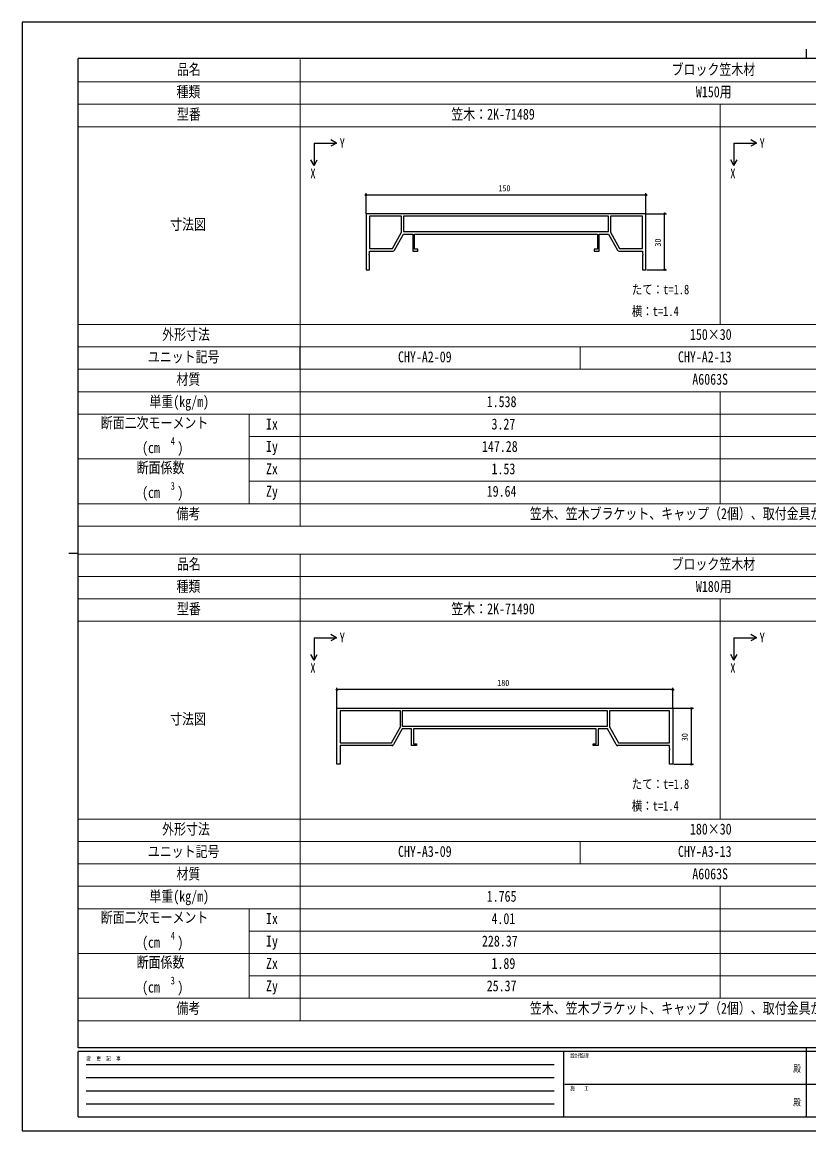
# Model space of a CAD drawing. Units: millimetres on the paper. Extents: x -420 to 420, y -297 to 297.
# Drawn here: x -420 to 1, y -297 to 297 of the extents above; entities that cross this region are included whole.
import ezdxf
from ezdxf.enums import TextEntityAlignment as Align

# ---------------------------------------------------------------- set-up
doc = ezdxf.new("R2010")
doc.units = ezdxf.units.MM
doc.header["$PDMODE"] = 32
doc.header["$PDSIZE"] = 0.5
doc.layers.add('0-1_TABLE1', color=7, linetype='Continuous', lineweight=18)
for name, color, linetype in [('0-2_USER1', 3, 'Continuous'), ('0-3_YKK_11', 7, 'Continuous'), ('0-5_YKK_D', 6, 'Continuous'), ('0-6_YKK_ZWAK', 7, 'Continuous')]:
    doc.layers.add(name, color=color, linetype=linetype)
doc.styles.add('ＭＳ ゴシック', font='')
doc.styles.get('ＭＳ ゴシック').set_extended_font_data('MS Gothic')

msp = doc.modelspace()

# ---------------------------------------------------------------- linework, layer by layer
at = {"layer": '0-1_TABLE1'}
for p, q in [((-271.498, 277), (-271.498, 27)), ((-390.498, 265), (178.502, 265)), ((-390.498, 253), (178.502, 253)), ((-46.498, 253), (-46.498, 135)), ((-390.498, 241), (178.502, 241)), ((-390.498, 135), (178.502, 135)), ((-390.498, 123), (178.502, 123)), ((-121.498, 123), (-121.498, 111)), ((-390.498, 111), (178.502, 111)), ((-390.498, 99), (178.502, 99)), ((-46.498, 99), (-46.498, 39)), ((-390.498, 87), (178.502, 87)), ((-298.831, 87), (-298.831, 39)), ((-298.831, 75), (178.502, 75)), ((-390.498, 63), (178.502, 63)), ((-298.831, 51), (178.502, 51)), ((-390.498, 39), (178.502, 39)), ((-390.498, 27), (178.502, 27)), ((-390.498, 12), (178.502, 12)), ((-271.498, 12), (-271.498, -238)), ((-390.498, 0), (178.502, 0)), ((-390.498, -12), (178.502, -12)), ((-46.498, -12), (-46.498, -130)), ((-390.498, -24), (178.502, -24)), ((-390.498, -130), (178.502, -130)), ((-390.498, -142), (178.502, -142)), ((-121.498, -142), (-121.498, -154)), ((-390.498, -154), (178.502, -154)), ((-390.498, -166), (178.502, -166)), ((-46.498, -166), (-46.498, -226)), ((-390.498, -178), (178.502, -178)), ((-298.831, -178), (-298.831, -226)), ((-298.831, -190), (178.502, -190)), ((-390.498, -202), (178.502, -202)), ((-298.831, -214), (178.502, -214)), ((-390.498, -226), (178.502, -226)), ((-390.498, -238), (178.502, -238))]:
    msp.add_line(p, q, dxfattribs=at)
at = {"layer": '0-2_USER1'}
for p, q in [((-264.118, 232.226), (-252.118, 232.226)), ((-264.118, 232.226), (-264.118, 220.226)), ((-252.118, 232.226), (-255.118, 233.959)), ((-252.118, 232.226), (-255.118, 230.494)), ((-39.118, 232.226), (-27.118, 232.226)), ((-39.118, 232.226), (-39.118, 220.226)), ((-27.118, 232.226), (-30.118, 233.959)), ((-27.118, 232.226), (-30.118, 230.494)), ((-264.118, 220.226), (-265.85, 223.226)), ((-264.118, 220.226), (-262.386, 223.226)), ((-39.118, 220.226), (-40.85, 223.226)), ((-39.118, 220.226), (-37.386, 223.226)), ((-264.118, -32.774), (-252.118, -32.774)), ((-264.118, -32.774), (-264.118, -44.774)), ((-252.118, -32.774), (-255.118, -31.041)), ((-252.118, -32.774), (-255.118, -34.506)), ((-39.118, -32.774), (-27.118, -32.774)), ((-39.118, -32.774), (-39.118, -44.774)), ((-27.118, -32.774), (-30.118, -31.041)), ((-27.118, -32.774), (-30.118, -34.506)), ((-264.118, -44.774), (-265.85, -41.774)), ((-264.118, -44.774), (-262.386, -41.774)), ((-39.118, -44.774), (-40.85, -41.774)), ((-39.118, -44.774), (-37.386, -41.774))]:
    msp.add_line(p, q, dxfattribs=at)
at = {"layer": '0-3_YKK_11'}
msp.add_line((-271.498, 111), (-271.498, 123), dxfattribs=at)
for points in [[(-86.249, 194.394), (-236.249, 194.394), (-236.249, 164.394), (-234.449, 164.394), (-234.449, 171.936), (-234.569, 172.119), (-234.569, 172.669), (-234.449, 172.853), (-234.449, 174.394), (-221.838, 174.394)], [(-100.661, 174.394), (-88.049, 174.394), (-88.049, 172.853), (-87.929, 172.669), (-87.929, 172.119), (-88.049, 171.936), (-88.049, 164.394), (-86.249, 164.394), (-86.249, 194.394)], [(-220.964, 174.909), (-216.249, 183.394), (-211.249, 183.394), (-211.249, 174.394), (-208.549, 174.394), (-208.549, 175.394), (-210.249, 175.394), (-210.249, 183.394), (-112.249, 183.394), (-112.249, 175.394), (-113.949, 175.394), (-113.949, 174.394), (-111.249, 174.394), (-111.249, 183.394), (-106.249, 183.394), (-101.535, 174.909)], [(-251.867, -70.606), (-71.867, -70.606), (-71.867, -100.606), (-73.667, -100.606), (-73.667, -93.064), (-73.547, -92.881), (-73.547, -92.331), (-73.667, -92.147), (-73.667, -90.606), (-101.278, -90.606)], [(-222.455, -90.606), (-250.067, -90.606), (-250.067, -92.147), (-250.187, -92.331), (-250.187, -92.881), (-250.067, -93.064), (-250.067, -100.606), (-251.867, -100.606), (-251.867, -70.606)], [(-102.152, -90.091), (-106.867, -81.606), (-111.867, -81.606), (-111.867, -90.606), (-114.567, -90.606), (-114.567, -89.606), (-112.867, -89.606), (-112.867, -81.606), (-210.867, -81.606), (-210.867, -89.606), (-209.167, -89.606), (-209.167, -90.606), (-211.867, -90.606), (-211.867, -81.606), (-216.867, -81.606), (-221.581, -90.091)]]:
    msp.add_lwpolyline(points, dxfattribs=at)
for points in [[(-234.449, 192.994), (-234.449, 175.794), (-222.073, 175.794), (-217.249, 184.477), (-217.249, 192.994)], [(-106.249, 192.994), (-216.249, 192.994), (-216.249, 184.794), (-106.249, 184.794)], [(-88.049, 175.794), (-88.049, 192.994), (-105.249, 192.994), (-105.249, 184.477), (-100.426, 175.794)], [(-217.867, -72.006), (-250.067, -72.006), (-250.067, -89.206), (-222.69, -89.206), (-217.867, -80.523)], [(-106.867, -72.006), (-216.867, -72.006), (-216.867, -80.206), (-106.867, -80.206)], [(-73.667, -72.006), (-105.867, -72.006), (-105.867, -80.523), (-101.043, -89.206), (-73.667, -89.206)]]:
    msp.add_lwpolyline(points, close=True, dxfattribs=at)
for centre, start, end in [((-221.838, 175.394), 270, 330.94541), ((-100.661, 175.394), 209.0546, 270), ((-222.455, -89.606), 270, 330.94541), ((-101.278, -89.606), 209.0546, 270)]:
    msp.add_arc(centre, 1, start, end, dxfattribs=at)
at = {"layer": '0-5_YKK_D'}
for p, q in [((-236.249, 194.394), (-236.249, 205.394)), ((-86.249, 204.394), (-236.249, 204.394)), ((-86.249, 194.394), (-86.249, 205.394)), ((-86.249, 194.394), (-75.249, 194.394)), ((-76.249, 164.394), (-76.249, 194.394)), ((-85.749, 164.394), (-75.249, 164.394)), ((-251.867, -70.606), (-251.867, -59.606)), ((-71.867, -60.606), (-251.867, -60.606)), ((-71.867, -70.606), (-71.867, -59.606)), ((-71.867, -70.606), (-60.867, -70.606)), ((-61.867, -100.606), (-61.867, -70.606)), ((-71.367, -100.606), (-60.867, -100.606))]:
    msp.add_line(p, q, dxfattribs=at)
for centre in [(-236.249, 204.394), (-86.249, 204.394), (-76.249, 194.394), (-76.249, 164.394), (-251.867, -60.606), (-71.867, -60.606), (-61.867, -70.606), (-61.867, -100.606)]:
    msp.add_circle(centre, 0.425, dxfattribs=at)
at = {"layer": '0-6_YKK_ZWAK'}
for p, q in [((-0.498, 282.5), (-0.498, 277.5)), ((389.502, 277.5), (-390.498, 277.5)), ((-390.498, -252.5), (-390.498, 277.5)), ((-395.498, 12.5), (-390.498, 12.5)), ((389.502, -252.5), (-390.498, -252.5)), ((-130.498, -254.5), (-390.498, -254.5)), ((-390.498, -289.5), (-390.498, -254.5)), ((-130.498, -254.5), (-130.498, -289.5)), ((-0.498, -254.5), (-130.498, -254.5)), ((-0.498, -252.5), (-0.498, -289.5)), ((129.502, -254.5), (-0.498, -254.5)), ((-386.248, -261.5), (-135.498, -261.5)), ((-386.248, -268.5), (-135.498, -268.5)), ((-129.748, -272), (-0.498, -272)), ((-0.498, -272), (129.502, -272)), ((-386.248, -275.5), (-135.498, -275.5)), ((-386.248, -282.5), (-135.498, -282.5)), ((-390.498, -289.5), (-130.498, -289.5)), ((-130.498, -289.5), (-0.498, -289.5)), ((-0.498, -289.5), (129.502, -289.5))]:
    msp.add_line(p, q, dxfattribs=at)
msp.add_lwpolyline([(-420.5, -297), (420.5, -297), (420.5, 297), (-420.5, 297)], close=True, dxfattribs=at)
msp.add_point((-0.498, -289.5), dxfattribs=at)

# ---------------------------------------------------------------- texts
at = {"layer": '0-1_TABLE1', "style": 'ＭＳ ゴシック', "width": 0.8}
for s, height, p in [('品名', 5.865, (-337.611, 267)), ('ブロック笠木材', 5.865, (-72.525, 267)), ('種類', 5.865, (-337.825, 255)), ('W150用', 5.865, (-59.511, 255)), ('型番', 5.865, (-337.575, 243)), ('笠木：2K-71489', 5.865, (-190.571, 243)), ('寸法図', 5.865, (-341.201, 184)), ('たて：t=1.8', 5.132, (-93.855, 149.684)), ('横：t=1.4', 5.132, (-93.855, 138.017)), ('外形寸法', 5.865, (-345.505, 125)), ('150×30', 5.865, (-62.711, 125)), ('ユニット記号', 5.865, (-353.185, 113)), ('CHY-A2-09', 5.865, (-219.111, 113)), ('CHY-A2-13', 5.865, (-69.111, 113)), ('材質', 5.865, (-337.825, 101)), ('A6063S', 5.865, (-61.431, 101)), ('単重(㎏/m)', 5.865, (-352.331, 89)), ('1.538', 5.865, (-171.585, 89)), ('断面二次モーメント', 5.865, (-378.371, 77.667)), ('Ix', 5.865, (-289.858, 77)), ('3.27', 5.865, (-169.025, 77)), ('(cm', 5.865, (-356.27, 64.333)), ('4', 4.106, (-340.91, 69.267)), (')', 5.865, (-337.326, 64.333)), ('Iy', 5.865, (-289.858, 65)), ('147.28', 5.865, (-174.145, 65)), ('断面係数', 5.865, (-359.171, 53.667)), ('Zx', 5.865, (-289.858, 53)), ('1.53', 5.865, (-169.025, 53)), ('(cm', 5.865, (-356.27, 40.333)), ('3', 4.106, (-340.91, 45.267)), (')', 5.865, (-337.326, 40.333)), ('Zy', 5.865, (-289.858, 41)), ('19.64', 5.865, (-171.585, 41)), ('備考', 5.865, (-337.825, 29)), ('笠木、笠木ブラケット、キャップ（2個）、取付金具が同梱', 5.865, (-148.471, 29)), ('品名', 5.865, (-337.611, 2)), ('ブロック笠木材', 5.865, (-72.525, 2)), ('種類', 5.865, (-337.825, -10)), ('W180用', 5.865, (-59.511, -10)), ('型番', 5.865, (-337.575, -22)), ('笠木：2K-71490', 5.865, (-190.571, -22)), ('寸法図', 5.865, (-341.201, -81)), ('たて：t=1.8', 5.132, (-93.855, -115.316)), ('横：t=1.4', 5.132, (-93.855, -126.983)), ('外形寸法', 5.865, (-345.505, -140)), ('180×30', 5.865, (-62.711, -140)), ('ユニット記号', 5.865, (-353.185, -152)), ('CHY-A3-09', 5.865, (-219.111, -152)), ('CHY-A3-13', 5.865, (-69.111, -152)), ('材質', 5.865, (-337.825, -164)), ('A6063S', 5.865, (-61.431, -164)), ('単重(㎏/m)', 5.865, (-352.331, -176)), ('1.765', 5.865, (-171.585, -176)), ('断面二次モーメント', 5.865, (-378.371, -187.333)), ('Ix', 5.865, (-289.858, -188)), ('4.01', 5.865, (-169.025, -188)), ('(cm', 5.865, (-356.27, -200.667)), ('4', 4.106, (-340.91, -195.733)), (')', 5.865, (-337.326, -200.667)), ('Iy', 5.865, (-289.858, -200)), ('228.37', 5.865, (-174.145, -200)), ('断面係数', 5.865, (-359.171, -211.333)), ('Zx', 5.865, (-289.858, -212)), ('1.89', 5.865, (-169.025, -212)), ('(cm', 5.865, (-356.27, -224.667)), ('3', 4.106, (-340.91, -219.733)), (')', 5.865, (-337.326, -224.667)), ('Zy', 5.865, (-289.858, -224)), ('25.37', 5.865, (-171.585, -224)), ('備考', 5.865, (-337.825, -236)), ('笠木、笠木ブラケット、キャップ（2個）、取付金具が同梱', 5.865, (-148.471, -236))]:
    msp.add_text(s, height=height, dxfattribs=at).set_placement(p, align=Align.BOTTOM_LEFT)
at = {"layer": '0-2_USER1', "style": 'ＭＳ ゴシック', "width": 0.8}
for s, p in [('Y', (-250.379, 228.162)), ('Y', (-25.379, 228.162)), ('X', (-266.092, 211.847)), ('X', (-41.092, 211.847)), ('Y', (-250.379, -36.838)), ('Y', (-25.379, -36.838)), ('X', (-266.092, -53.153)), ('X', (-41.092, -53.153))]:
    msp.add_text(s, height=5.132, dxfattribs=at).set_placement(p, align=Align.BOTTOM_LEFT)
at = {"layer": '0-5_YKK_D', "style": 'ＭＳ ゴシック', "width": 0.8}
for s, p in [('150', (-165.329, 205.394)), ('180', (-165.947, -59.606))]:
    msp.add_text(s, height=3.299, dxfattribs=at).set_placement(p, align=Align.BOTTOM_LEFT)
for p in [(-77.249, 176.754), (-62.867, -88.246)]:
    msp.add_text('30', height=3.299, rotation=90, dxfattribs=at).set_placement(p, align=Align.BOTTOM_LEFT)
at = {"layer": '0-6_YKK_ZWAK', "style": 'ＭＳ ゴシック', "width": 0.8}
for s, height, p in [('設計監理', 2.199, (-126.831, -258.5)), ('変  更  記  事', 2.199, (-386.131, -260)), ('殿', 3.666, (-7.367, -266.583)), ('施\u3000\u3000工', 2.199, (-126.831, -276)), ('殿', 3.666, (-7.367, -284.583))]:
    msp.add_text(s, height=height, dxfattribs=at).set_placement(p, align=Align.BOTTOM_LEFT)

doc.saveas('drawing.dxf')
